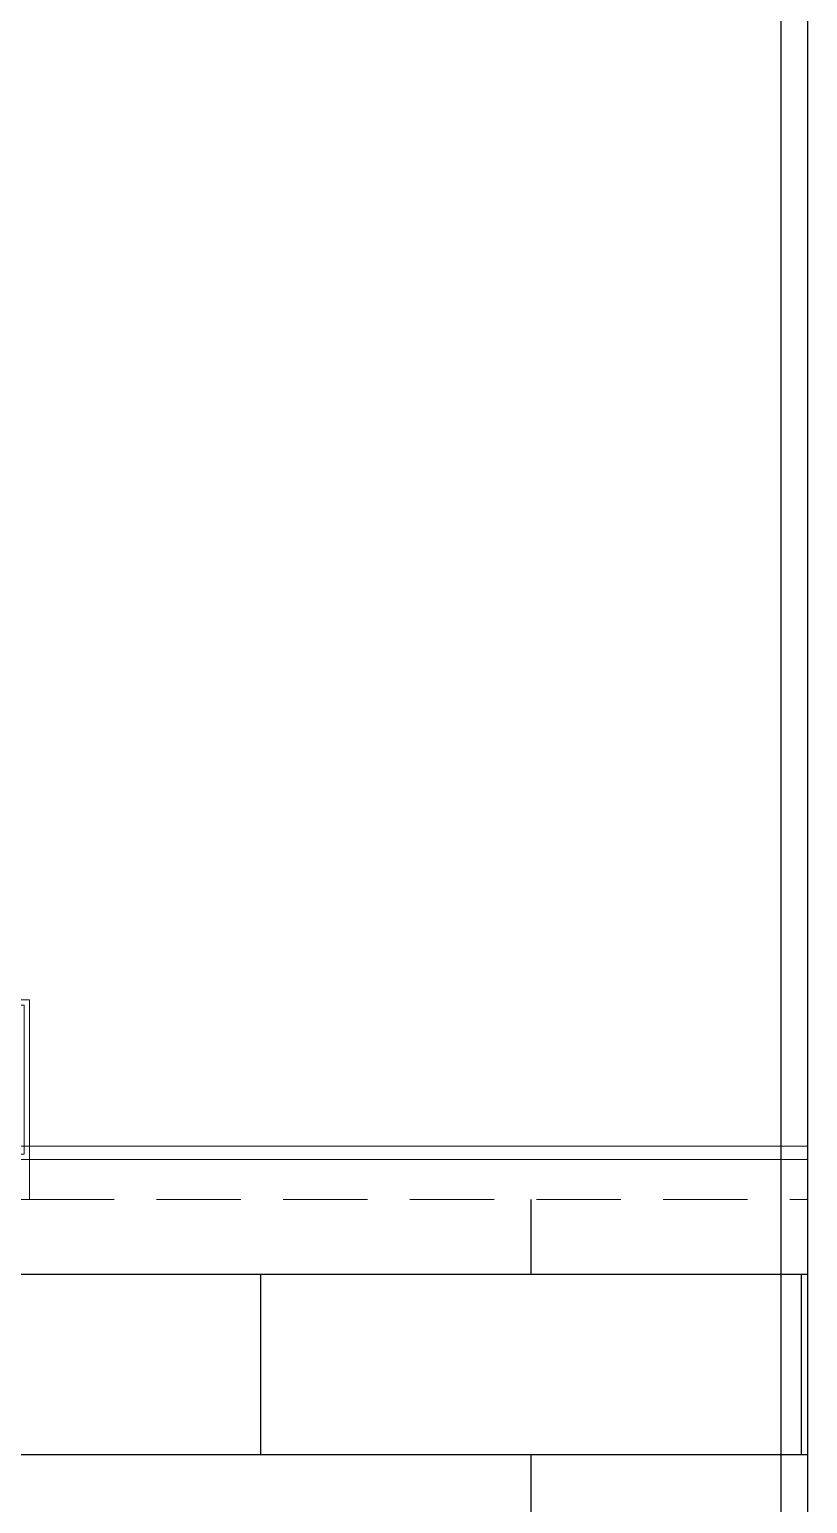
# Model space of a CAD drawing. Header units: millimetres. Extents: x 1650 to 6065, y 324 to 3836.
# Drawn here: x 4147 to 4440, y 1496 to 2050 of the extents above; entities that cross this region are included whole.
import ezdxf

# ---------------------------------------------------------------- set-up
doc = ezdxf.new("R2010")
doc.units = ezdxf.units.MM
doc.linetypes.add('HIDDEN2', pattern=[4.7625, 3.175, -1.5875])
for name, color, linetype, lineweight in [('00-cizim', 7, 'Continuous', 0), ('A-GLAZ', 4, 'Continuous', 5), ('A-WALL-FULL-3', 7, 'Continuous', 15), ('porselen kaplama', 181, 'Continuous', 5)]:
    doc.layers.add(name, color=color, linetype=linetype, lineweight=lineweight)
doc.layers.add('N_Mlz-Silikon', color=7, linetype='Continuous')

msp = doc.modelspace()

# ---------------------------------------------------------------- hatches: boundary and pattern name
at = {"layer": 'N_Mlz-Silikon', "true_color": 0x636466, "transparency": 33554636}
h = msp.add_hatch(dxfattribs=at)
h.set_pattern_fill('AR-BRSTD', color=251)
h.set_pattern_definition([(0, (-310319.42, 26713.956), (0, 67.7418), []), (90, (-310319.42, 26713.96), (-101.6, 67.7418), [67.7418, -67.7418])])
h.paths.add_polyline_path([(2937.315, 1082.843), (2937.315, 1126.843), (3117.315, 1126.843), (3117.315, 1082.843), (3477.315, 1082.843), (3477.315, 1126.843), (3657.315, 1126.843), (3657.315, 1082.843), (4017.315, 1082.843), (4017.315, 1126.843), (4197.315, 1126.843), (4197.315, 1082.843), (4439.712, 1082.843), (4439.712, 1609.843), (4147.315, 1609.843), (4067.315, 1609.843), (3743.939, 1609.843, -0.3259276), (3634.312, 1513.224), (3634.312, 1512.919), (3630.312, 1512.919), (3630.312, 1609.843), (3067.315, 1609.843), (2987.315, 1609.843), (2484.846, 1609.843), (2484.846, 1082.843)])
h.paths.add_polyline_path([(2937.315, 1082.843), (2484.846, 1082.843), (2484.846, 678.475), (3579.274, 561.438), (4439.712, 494.539), (4439.712, 1082.843), (4197.315, 1082.843), (4197.315, 1082.843), (4017.315, 1082.843), (3657.315, 1082.843), (3657.315, 1082.843), (3477.315, 1082.843), (3117.315, 1082.843), (3117.315, 1082.843)])
h.paths.add_polyline_path([(3110.785, 1451.353), (3110.785, 1391.353), (3170.785, 1391.353), (3170.785, 1451.353)], flags=16)
h.paths.add_polyline_path([(3257.837, 856.198, 0.3320075), (3290.03, 899.338, 1), (3200.03, 899.338, 0.3257087), (3231.247, 856.501, -0.4603838)], flags=16)
h.paths.add_polyline_path([(3110.785, 1531.436), (3170.785, 1531.436), (3170.785, 1591.436), (3110.785, 1591.436)], flags=16)

# ---------------------------------------------------------------- linework, layer by layer
at = {"elevation": 0}
for points in [[(2484.846, 324.381), (2484.846, 3585.452), (4439.712, 3585.452), (4439.712, 324.381)], [(2494.846, 334.381), (2494.846, 3575.452), (4429.712, 3575.452), (4429.712, 334.381)]]:
    msp.add_lwpolyline(points, close=True, dxfattribs=at)
at = {"layer": '00-cizim', "color": 251, "lineweight": 0, "true_color": 0x636466}
for p, q in [((4439.712, 1624.83, 0), (4147.3, 1624.83, 0)), ((4147.3, 1624.83, 0), (4147.315, 1609.843, 0)), ((4147.315, 1609.843, 0), (4067.315, 1609.843, 0))]:
    msp.add_line(p, q, dxfattribs=at)
at = {"layer": 'A-GLAZ'}
for p, q in [((4439.712, 1629.83, 0), (4147.295, 1629.83, 0)), ((4439.712, 1624.83, 0), (4147.295, 1624.83, 0))]:
    msp.add_line(p, q, dxfattribs=at)
at = {"layer": 'A-WALL-FULL-3', "ltscale": 5, "elevation": 0}
msp.add_lwpolyline([(4137.312, 1624.83), (4147.312, 1624.83), (4147.312, 1684.83), (4137.312, 1684.83), (4137.312, 1682.83), (4145.312, 1682.83), (4145.312, 1626.83), (4137.312, 1626.83), (4137.312, 1624.83)], dxfattribs=at)
at = {"layer": 'porselen kaplama', "elevation": 0}
msp.add_lwpolyline([(2484.846, 3585.452), (4439.712, 3585.452), (4439.712, 324.381), (2484.846, 324.381)], close=True, dxfattribs=at)
msp.add_lwpolyline([(2484.846, 3585.452), (4439.712, 3585.452), (4439.712, 324.381), (2484.846, 324.381)], close=True, dxfattribs=at)
at = {"layer": 'porselen kaplama', "ltscale": 10, "elevation": 0}
msp.add_lwpolyline([(4137.315, 1629.843), (4147.295, 1629.843), (4147.315, 1609.843), (4067.315, 1609.843), (4067.315, 1629.843), (4077.315, 1629.843)], dxfattribs=at)
at = {"layer": 'porselen kaplama', "linetype": 'HIDDEN2', "ltscale": 10, "elevation": 0}
msp.add_lwpolyline([(4147.315, 1609.843), (4439.712, 1609.843)], dxfattribs=at)

doc.saveas('drawing.dxf')
